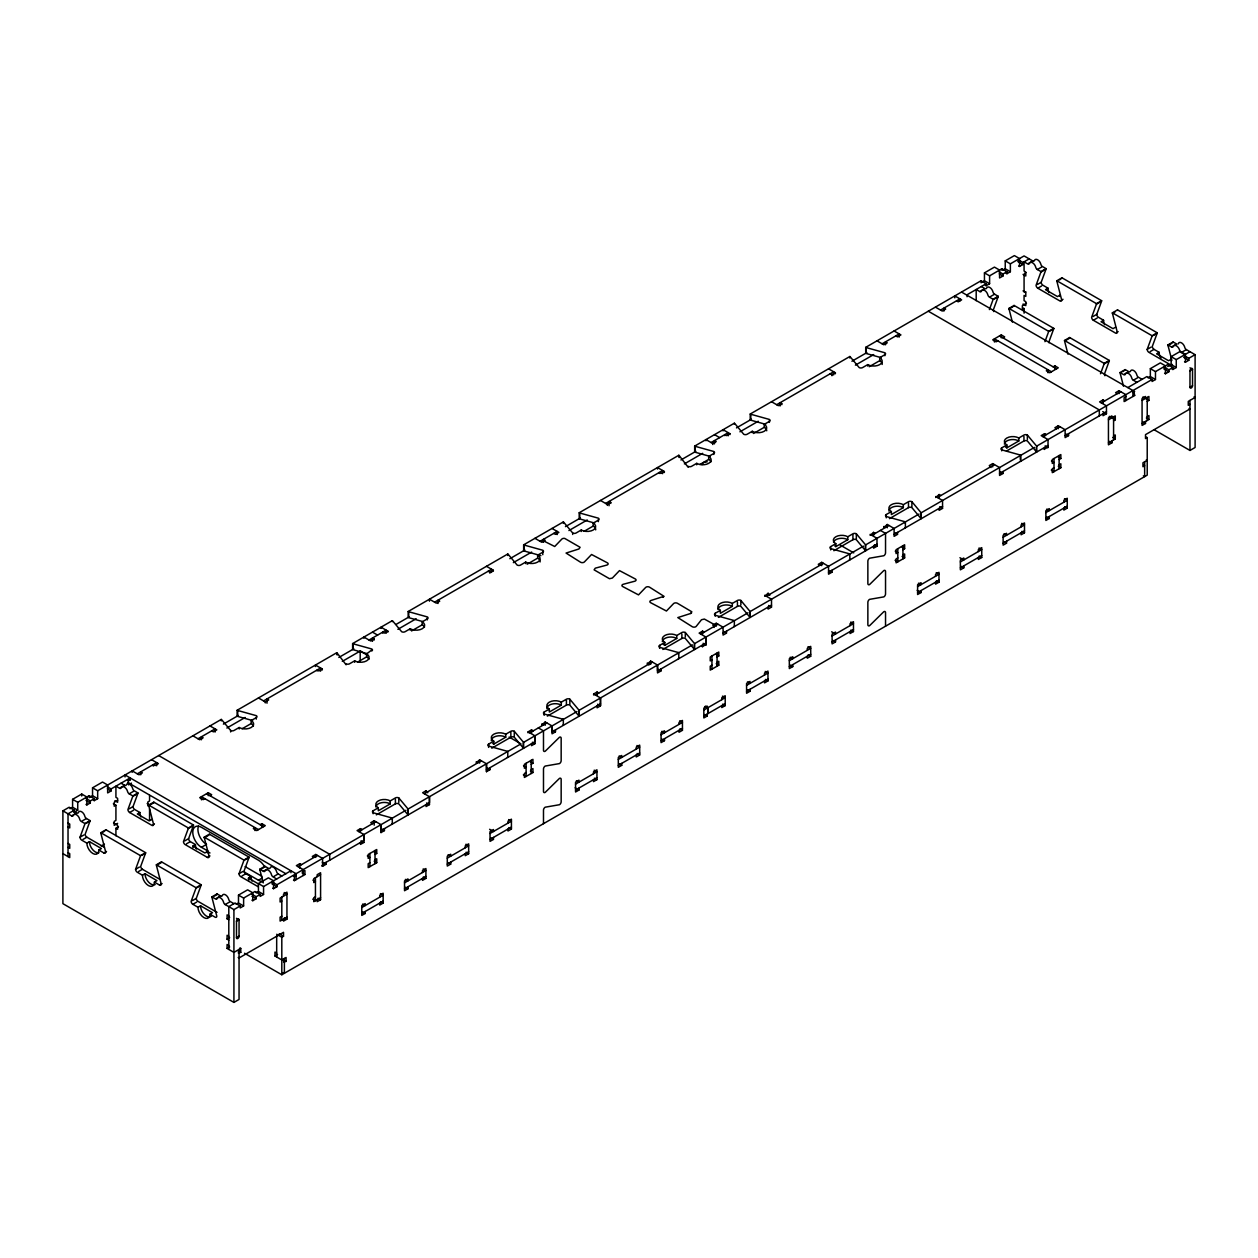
<?xml version="1.0" encoding="UTF-8"?>
<svg xmlns="http://www.w3.org/2000/svg" width="1258" height="1258" viewBox="0 0 1258 1258"><rect width="100%" height="100%" fill="white"/><g stroke="black" fill="none" stroke-linecap="round" stroke-linejoin="round"><path stroke-width="1.5" d="M360.48 842.451L360.48 844.417L363.908 842.451L363.908 834.541L357.068 830.595L360.48 828.629L362.194 829.604M384.429 828.629L384.429 830.595L381.017 832.576L381.017 824.666L374.176 820.719L370.748 822.701L372.462 823.691M426.053 804.601L426.053 806.567L429.465 804.601L429.465 796.691L422.625 792.744L426.053 790.779L427.751 792.744M429.465 601.182L429.465 599.217L436.306 603.164L439.734 601.182L438.02 600.208L438.02 603.494M489.897 767.726L489.897 769.707L486.484 771.689L486.484 763.779L479.644 759.832L476.216 762.788M531.521 743.698L531.521 745.679L534.933 743.698L534.933 735.804L528.093 731.857L528.093 732.848M541.773 724.938L545.201 721.982L552.042 725.929L552.042 733.823L555.454 731.857L555.454 729.876M593.65 694.998L593.65 694.007L600.491 697.954L600.491 705.848L597.078 707.829L597.078 705.848M647.241 664.051L650.669 661.095L657.509 665.042L657.509 672.936L660.922 670.97L660.922 668.989M704.244 632.129L702.546 631.139L699.118 633.12L705.958 637.067L705.958 644.961L701.681 646.439M708.065 712.531L708.065 707.594L705.471 706.1M86.865 843.127L89.444 841.633L101.411 848.552L98.847 850.031A8.46 4.89 60 0 1 92.856 853.49A8.46 4.89 60 0 1 86.865 843.127L81.739 840.155A2.422 1.4 60 0 1 80.025 837.199L84.852 824.084A2.422 1.4 60 0 0 84.915 823.565L90.057 820.593L86.44 818.518A2.422 1.4 60 0 1 85.072 816.929L84.349 814.948A4.843 2.799 60 0 0 81.094 811.52A4.843 2.799 60 0 0 78.373 812.542A2.422 1.4 60 0 1 76.769 812.935L73.168 810.844M90.057 820.593A2.422 1.4 60 0 1 89.978 821.128L85.167 834.227A2.422 1.4 60 0 0 86.865 837.199L104.335 847.279M126.743 784.127A4.843 2.799 60 0 1 132.232 787.304L132.955 789.285A2.422 1.4 60 0 0 134.339 790.873L137.94 792.949L132.813 795.921A2.422 1.4 60 0 1 132.735 796.44L127.923 809.554A2.422 1.4 60 0 0 129.637 812.511L151.856 825.342A2.422 1.4 60 0 0 153.57 824.367L148.758 805.686A2.422 1.4 60 0 1 148.68 805.073L153.822 802.117L193.496 825.028A2.422 1.4 60 0 1 193.417 825.547L188.606 838.661L184.753 840.879M129.197 808.815L133.049 806.582L137.861 793.468A2.422 1.4 60 0 0 137.94 792.949M142.421 875.191L145 873.712L156.967 880.631L154.404 882.11A8.46 4.89 60 0 1 148.413 885.569A8.46 4.89 60 0 1 142.421 875.191L137.295 872.234A2.422 1.4 60 0 1 135.581 869.278L140.409 856.163A2.422 1.4 60 0 0 140.471 855.629L145.613 852.672L105.924 829.761L100.797 832.733A2.422 1.4 60 0 0 100.876 833.331L105.688 852.012A2.422 1.4 60 0 1 103.974 853.003L98.847 850.031M145.613 852.672A2.422 1.4 60 0 1 145.535 853.191L140.723 866.306A2.422 1.4 60 0 0 142.421 869.278L159.892 879.358M193.496 825.028L188.37 827.984A2.422 1.4 60 0 1 188.291 828.519L183.479 841.618A2.422 1.4 60 0 0 185.178 844.59L207.413 857.421L209.976 855.943M154.404 882.11L159.53 885.066A2.422 1.4 60 0 0 161.244 884.075L156.417 865.41A2.422 1.4 60 0 1 156.354 864.796L161.48 861.84L201.154 884.751L196.028 887.708A2.422 1.4 60 0 1 195.965 888.227L191.137 901.341A2.422 1.4 60 0 0 192.851 904.313L197.978 907.27A8.46 4.89 60 0 0 203.969 917.632A8.46 4.89 60 0 0 209.96 914.189L212.523 912.695L200.541 905.791L197.978 907.27M192.427 900.602L196.279 898.385L201.091 885.27A2.422 1.4 60 0 0 201.154 884.751M258.204 886.748L240.734 876.653A2.422 1.4 60 0 1 239.036 873.697L243.848 860.582A2.422 1.4 60 0 0 243.91 860.063L249.053 857.107L209.378 834.196L204.236 837.152A2.422 1.4 60 0 0 204.315 837.765L209.127 856.431A2.422 1.4 60 0 1 207.413 857.421M249.053 857.107A2.422 1.4 60 0 1 248.974 857.626L244.162 870.74A2.422 1.4 60 0 0 245.876 873.697L251.002 876.653A8.46 4.89 60 0 0 252.009 881.087M989.386 309.594L993.002 299.766A2.422 1.4 60 0 0 993.081 299.247L998.207 296.275L994.591 294.199A2.422 1.4 60 0 1 993.222 292.611L992.499 290.629A4.843 2.799 60 0 0 989.244 287.201A4.843 2.799 60 0 0 986.539 288.224A2.422 1.4 60 0 1 986.288 288.617M998.207 296.275A2.422 1.4 60 0 1 998.129 296.809L993.317 309.908A2.422 1.4 60 0 0 993.82 311.607M1034.186 260.956A2.422 1.4 60 0 0 1034.422 260.579A4.843 2.799 60 0 1 1037.142 259.557A4.843 2.799 60 0 1 1040.397 262.985L1041.121 264.966A2.422 1.4 60 0 0 1042.489 266.554L1046.09 268.63L1040.964 271.602A2.422 1.4 60 0 1 1040.885 272.121L1036.073 285.236A2.422 1.4 60 0 0 1037.787 288.192L1060.022 301.024A2.422 1.4 60 0 0 1061.721 300.049L1056.909 281.367A2.422 1.4 60 0 1 1056.846 280.77L1061.972 277.798L1101.646 300.709A2.422 1.4 60 0 1 1101.583 301.228L1096.756 314.343L1092.919 316.56M1037.363 284.497L1041.199 282.264L1046.027 269.165A2.422 1.4 60 0 0 1046.09 268.63M1044.942 341.673L1048.559 331.845A2.422 1.4 60 0 0 1048.622 331.326L1053.764 328.354L1014.09 305.442L1008.947 308.414A2.422 1.4 60 0 0 1009.026 309.012L1012.391 322.095M1053.764 328.354A2.422 1.4 60 0 1 1053.685 328.873L1048.873 341.987A2.422 1.4 60 0 0 1048.999 342.789M1101.646 300.709L1096.52 303.665A2.422 1.4 60 0 1 1096.441 304.2L1091.63 317.299A2.422 1.4 60 0 0 1093.344 320.271L1115.579 333.103A2.422 1.4 60 0 0 1117.277 332.112L1112.465 313.446A2.422 1.4 60 0 1 1112.387 312.833L1117.529 309.877L1157.203 332.788A2.422 1.4 60 0 1 1157.124 333.307L1152.312 346.422A2.422 1.4 60 0 0 1154.026 349.378L1159.153 352.334A8.46 4.89 60 0 0 1160.914 358.247M1100.498 373.752L1104.115 363.924A2.422 1.4 60 0 0 1104.178 363.389L1109.32 360.433L1069.63 337.521L1064.504 340.478A2.422 1.4 60 0 0 1064.582 341.091L1067.948 354.158M1171.764 365.402A2.422 1.4 60 0 1 1171.135 365.182L1148.9 352.334A2.422 1.4 60 0 1 1147.186 349.378L1151.998 336.263A2.422 1.4 60 0 0 1152.076 335.744L1157.203 332.788M1130.171 371.676L1130.895 370.528A4.843 2.799 60 0 1 1134.15 370.858A4.843 2.799 60 0 1 1136.855 375.01A2.422 1.4 60 0 0 1138.474 377.258L1142.075 379.35M1178.054 344.032L1178.777 342.884A4.843 2.799 60 0 1 1182.033 343.214A4.843 2.799 60 0 1 1184.753 347.365A2.422 1.4 60 0 0 1186.357 349.614L1195.1 354.662L1195.1 447.486L1189.974 450.443L1154.404 429.906M714.119 627.412L714.119 624.455L704.401 619.062L701.508 619.722L696.161 626.437A2.422 1.4 0 0 1 692.325 626.751L677.81 617.584L690.673 613.464L691.837 611.797L677.417 603.274A2.422 1.4 0 0 0 673.58 603.588L666.441 611.026L650.559 602.645A2.422 1.4 0 0 1 651.125 600.428L663.988 596.308L649.49 587.14A2.422 1.4 0 0 0 645.637 587.47L638.514 594.892L622.631 586.511A2.422 1.4 0 0 1 623.182 584.294L634.818 581.212A2.422 1.4 0 0 0 635.369 578.995L619.486 570.613L612.363 578.051L609.47 578.711L594.106 569.843L595.254 568.176L606.875 565.078A2.422 1.4 0 0 0 607.441 562.861L591.559 554.495L584.42 561.917A2.422 1.4 0 0 1 580.583 562.247L566.069 553.064L578.947 548.96L580.095 547.293L564.732 538.424A2.422 1.4 0 0 0 561.839 539.084L554.715 546.507L543.881 541.05M72.587 799.333L77.729 802.289L77.729 810.183L72.587 807.227L72.587 799.333L81.739 794.05L86.865 797.006L86.865 804.916L86.016 804.412M92.542 787.807L97.668 790.779L97.668 798.673L92.542 795.701L92.542 787.807L102.527 782.051L107.653 785.008L107.653 792.917L111.066 790.936L111.066 788.955L130.172 777.931L130.172 779.913L127.608 780.4M984.448 272.876L989.59 275.832L989.59 283.726L984.448 280.77L984.448 272.876L994.433 267.105L999.56 270.077L999.56 277.971L1002.972 276.005L1002.972 274.024L1006.95 271.728L1006.95 273.709L1006.085 273.222M1005.236 260.878L1010.363 263.834L1010.363 271.728L1005.236 268.772L1005.236 260.878L1014.388 255.594L1019.515 258.55L1019.515 266.46L1018.65 265.957M239.051 949.413L239.051 999.45L233.925 1002.406L62.9 903.669L62.9 810.844L69.174 807.227L74.301 810.183L74.301 812.165L73.451 811.677M77.729 802.289L89.129 795.701L94.256 798.673L94.256 800.638L93.406 800.151M97.668 790.779L221.266 719.419A2.422 1.4 0 0 1 221.691 719.733L230.639 730.458L230.639 731.952M252.575 720.551L237.715 716.415A2.422 1.4 0 0 1 237.149 716.164L237.149 710.251L336.735 652.745A2.422 1.4 0 0 1 337.16 653.075L346.107 664.79M367.116 653.625L353.183 649.741A2.422 1.4 0 0 1 352.617 649.505L352.617 643.577L392.292 620.666A2.422 1.4 0 0 1 392.716 620.996L401.664 631.72A2.422 1.4 0 0 0 405.076 631.72L410.218 628.764A8.46 4.89 0 0 0 422.185 628.764A8.46 4.89 0 0 0 422.185 621.845L427.311 618.889A2.422 1.4 0 0 0 427.311 616.907L408.74 611.75A2.422 1.4 0 0 1 408.174 611.498L408.174 617.426A2.422 1.4 0 0 0 408.74 617.678L422.672 621.546M408.174 611.498L507.776 554.007A2.422 1.4 0 0 1 508.185 554.322L517.132 565.062A2.422 1.4 0 0 0 520.56 565.062L525.687 562.09A8.46 4.89 0 0 0 537.653 562.09A8.46 4.89 0 0 0 537.653 555.187L542.78 552.215A2.422 1.4 0 0 0 542.78 550.249L524.209 545.076A2.422 1.4 0 0 1 523.643 544.84L523.643 550.768A2.422 1.4 0 0 0 524.209 551.004L540.924 555.659M523.643 544.84L563.332 521.928A2.422 1.4 0 0 1 563.741 522.259L572.689 532.983L572.689 534.461M594.625 523.061L579.765 518.925A2.422 1.4 0 0 1 579.199 518.689L579.199 512.761L678.801 455.27A2.422 1.4 0 0 1 679.21 455.585L688.157 467.3M710.094 456.402L695.234 452.267A2.422 1.4 0 0 1 694.668 452.015L694.668 446.103L734.357 423.191A2.422 1.4 0 0 1 734.766 423.506L743.714 434.246A2.422 1.4 0 0 0 747.142 434.246L752.268 431.274A8.46 4.89 0 0 0 764.235 431.274A8.46 4.89 0 0 0 764.235 424.371L769.377 421.399A2.422 1.4 0 0 0 769.377 419.433L750.79 414.259A2.422 1.4 0 0 1 750.224 414.024L750.224 419.952A2.422 1.4 0 0 0 750.79 420.188L765.65 424.323M750.224 414.024L849.826 356.517A2.422 1.4 0 0 1 850.235 356.847L859.183 367.572A2.422 1.4 0 0 0 862.611 367.572L867.737 364.616A8.46 4.89 0 0 0 879.704 364.616A8.46 4.89 0 0 0 879.704 357.697L884.846 354.74A2.422 1.4 0 0 0 884.846 352.759L866.259 347.601A2.422 1.4 0 0 1 865.708 347.35L865.708 353.278A2.422 1.4 0 0 0 866.259 353.514L881.119 357.649M865.708 347.35L981.036 280.77L986.162 283.726L986.162 285.708L985.313 285.22M989.59 275.832L1001.808 268.772L1006.95 271.728M1010.363 263.834L1024.075 255.924L1032.818 260.972A2.422 1.4 60 0 0 1033.321 261.177M70.023 808.705L72.587 807.227M89.978 797.195L92.542 795.701M984.448 280.77L981.036 282.751L981.036 280.77M1002.956 270.093L1005.236 268.772M74.301 810.183L68.026 813.816L68.026 856.604M86.016 798.484L90.293 800.953L94.256 798.673M137.295 773.827L156.684 762.631L156.684 765.792M198.009 738.76L215.118 728.885L215.118 732.046M223.389 724.121L238.375 715.472M263.567 700.91L320.586 667.998L320.586 671.159M338.842 657.462L353.828 648.814M369.034 640.023L386.143 630.148L386.143 633.309M396.081 624.408L409.4 616.719M434.592 602.173L491.611 569.261L491.611 572.421M509.867 558.709L524.853 550.061M540.059 541.286L557.168 531.411L557.168 534.571M565.44 526.63L580.425 517.981M605.633 503.436L662.636 470.523L662.636 473.684M680.908 459.972L695.878 451.323M711.1 442.549L728.193 432.673L728.193 435.834M736.48 427.893L751.451 419.244M776.658 404.699L833.661 371.77L833.661 374.931M851.933 361.235L866.904 352.586M882.125 343.796L899.218 333.92L899.218 337.081M940.559 310.066L959.933 298.869L959.933 300.851L959.083 300.348M986.162 283.726L967.056 294.765L967.056 296.731M1017.801 259.541L1022.927 262.497L1029.201 258.881M74.301 812.165L77.729 810.183M86.865 804.916L90.293 802.934L90.293 800.953M94.256 800.638L97.668 798.673M258.44 697.954L265.281 701.901L268.709 699.935L266.995 698.945L266.995 703.222M322.284 669.979L322.284 668.989L318.872 670.97L317.158 669.979L317.158 670.97M374.176 640.023L374.176 639.033L370.748 641.014L363.908 637.067L363.908 638.246M387.857 632.129L387.857 631.139L384.429 633.12L382.715 632.129L382.715 633.12M488.183 571.242L489.897 572.217L493.325 570.251L493.325 571.242M600.491 500.464L607.331 504.427L610.759 502.445L610.759 503.436M664.35 472.489L664.35 471.514L660.922 473.48L659.208 472.489L659.208 473.48M705.958 440.772L705.958 439.577L712.799 443.524L716.227 441.558L714.513 440.567L714.513 443.854M729.907 434.639L729.907 433.648L726.479 435.63L724.781 434.639L724.781 435.63M781.784 404.699L781.784 403.708L778.356 405.674L771.516 401.727M830.249 373.752L831.947 374.742L835.375 372.761L835.375 373.752M986.162 285.708L989.59 283.726M1006.95 273.709L1010.363 271.728M1019.515 266.46L1022.927 264.479L1022.927 262.497M62.9 810.844L71.643 815.892L75.92 813.423M120.375 787.76L124.652 785.291A2.422 1.4 60 0 0 126.272 784.898M976.192 300.678L976.192 289.497L979.793 291.573L984.07 289.104M1028.541 263.441L1032.818 260.972M131.477 783.105L128.458 784.85L128.458 780.904M226.865 728.036L245.168 717.469M342.318 661.378L360.621 650.811M397.89 629.299L416.194 618.732M513.343 562.64L531.647 552.073M568.915 530.562L587.219 519.979M684.368 463.903L702.672 453.32M739.94 431.809L758.244 421.241M855.393 365.15L873.712 354.583M237.149 710.251A2.422 1.4 0 0 0 237.715 710.487L256.286 715.66A2.422 1.4 0 0 1 256.286 717.626L251.16 720.582A8.46 4.89 0 0 1 251.16 727.501A8.46 4.89 0 0 1 239.193 727.501L234.051 730.458A2.422 1.4 0 0 1 230.639 730.458M371.755 649.977L366.628 653.924A8.46 4.89 0 0 1 366.628 660.843A8.46 4.89 0 0 1 354.662 660.843L349.52 663.799A2.422 1.4 0 0 1 346.107 663.799M579.199 512.761A2.422 1.4 0 0 0 579.765 513.012L598.352 518.17A2.422 1.4 0 0 1 598.352 520.152L593.21 523.108A8.46 4.89 0 0 1 593.21 530.011A8.46 4.89 0 0 1 581.243 530.011L576.117 532.983A2.422 1.4 0 0 1 572.689 532.983M694.668 446.103A2.422 1.4 0 0 0 695.234 446.338L713.821 451.496A2.422 1.4 0 0 1 713.821 453.478L708.679 456.434A8.46 4.89 0 0 1 708.679 463.353A8.46 4.89 0 0 1 696.712 463.353L691.586 466.309A2.422 1.4 0 0 1 688.157 466.309M82.163 820.987L86.44 818.518M117.623 800.324L114.211 802.289L114.211 806.236L115.925 805.246L115.925 820.389L114.211 821.38L114.211 825.327L117.623 823.361M114.887 800.717L117.623 802.289L117.623 798.343L115.925 797.352L115.925 786.156L119.526 788.247A2.422 1.4 60 0 0 121.145 787.854A4.843 2.799 60 0 1 123.85 786.832A4.843 2.799 60 0 1 127.105 790.26L127.829 792.241A2.422 1.4 60 0 0 129.197 793.829L133.474 791.361M990.329 296.668L994.591 294.199M1023.053 274.417L1025.789 276.005L1025.789 272.043L1024.075 271.068L1024.075 261.853L1027.676 263.928A2.422 1.4 60 0 0 1029.296 263.535A4.843 2.799 60 0 1 1032 262.513A4.843 2.799 60 0 1 1035.255 265.941L1035.979 267.923A2.422 1.4 60 0 0 1037.347 269.511L1041.624 267.042M242.181 728.744L251.16 723.554L251.16 720.582M357.854 661.96L366.628 656.88L366.628 653.924M411.539 630.95L422.185 624.817L422.185 621.845M527.181 564.197L537.653 558.143L537.653 555.187M584.231 531.253L593.21 526.064L593.21 523.108M699.904 464.469L708.679 459.406L708.679 456.434M753.605 433.475L764.235 427.327L764.235 424.371M869.231 366.707L879.704 360.669L879.704 357.697M86.126 823.345L89.978 821.128M132.735 796.44L136.587 794.223M994.292 299.027L998.129 296.809M1040.885 272.121L1044.738 269.904M80.025 837.199L83.877 834.982M83.028 839.416L86.865 837.199M129.637 812.511L133.474 810.294M1037.787 288.192L1041.624 285.975M150.127 804.601L147.846 805.906L147.846 801.959L149.56 800.969L149.56 795.292M100.876 833.331L104.713 831.113M151.322 804.208L153.885 802.73A2.422 1.4 60 0 1 153.822 802.117M1009.026 309.012L1012.863 306.795M1059.472 279.889L1060.761 279.15M140.896 816.929A8.46 4.89 60 0 1 139.89 812.511L137.326 813.989L149.293 820.908L151.856 819.43M1049.046 292.611A8.46 4.89 60 0 1 1048.04 288.192L1045.477 289.67L1057.459 296.589L1060.022 295.111A8.46 4.89 60 0 1 1059.896 296.385M115.925 835.799L115.925 828.299L118.488 826.805M1026.465 303.257L1022.361 305.615L1022.361 309.578L1024.075 308.587L1024.075 313.195M101.159 846.036L104.445 844.134M103.974 853.003L106.537 851.509M153.146 824.603L154.435 823.864M209.976 795.701L211.69 794.726L208.278 792.744L199.723 797.682L203.136 799.663L204.85 798.673M1002.972 337.883L1004.686 336.892L1001.274 334.911L992.719 339.849L996.132 341.83L997.846 340.839M1061.296 300.285L1063.01 299.294M141.682 855.424L145.535 853.191M188.291 828.519L192.144 826.286M1049.848 331.106L1053.685 328.873M1096.441 304.2L1100.294 301.967M135.581 869.278L139.434 867.045M138.584 871.495L142.421 869.278M186.467 843.851L190.32 841.618L195.446 844.59A8.46 4.89 60 0 0 196.452 849.008M1093.344 320.271L1097.18 318.038M157.706 864.671L161.559 862.453A2.422 1.4 60 0 1 161.48 861.84M204.315 837.765L208.152 835.532M1065.856 340.352L1069.709 338.135A2.422 1.4 60 0 1 1069.63 337.521M1112.465 313.446L1115.028 311.968M192.993 847.483A8.46 4.89 60 0 1 192.883 846.068L195.446 844.59M1104.603 324.69A8.46 4.89 60 0 1 1103.596 320.271L1101.033 321.749L1113 328.668L1115.579 327.174M264.573 866.683A12.25 7.076 60 0 0 258.44 860.22L201.437 827.308A12.25 7.076 60 0 0 192.773 832.309A12.25 7.076 60 0 0 201.437 847.31L206.564 844.354A12.25 7.076 60 0 1 198.512 826.019M209.976 852.971L207.413 851.493L204.85 852.971L192.883 846.068M260.154 824.666L261.868 823.691L265.281 825.657L256.726 830.595L253.314 828.629L255.028 827.638L255.028 830.595M1053.15 366.833L1054.864 365.858L1058.277 367.823L1049.722 372.761L1046.31 370.796L1048.024 369.805L1048.024 372.761M159.53 885.066L162.093 883.588M1116.852 332.364L1118.142 331.625M195.965 888.227L199.802 886.009M245.137 859.843L248.974 857.626M1104.115 363.924L1107.968 361.691M1153.287 335.524L1157.124 333.307M239.036 873.697L242.873 871.48M1147.186 349.378L1151.039 347.161M192.851 904.313L196.704 902.08M242.023 875.914L245.876 873.697M1150.174 351.595L1154.026 349.378M209.96 914.189L215.087 917.145A2.422 1.4 60 0 0 216.801 916.154L211.973 897.489A2.422 1.4 60 0 1 211.91 896.875L217.036 893.919L220.653 895.995A2.422 1.4 60 0 0 222.021 895.995L222.745 894.847A4.843 2.799 60 0 1 226 895.177A4.843 2.799 60 0 1 228.704 899.328A2.422 1.4 60 0 0 230.324 901.577L233.925 903.669M263.237 882.912L259.871 869.828A2.422 1.4 60 0 1 259.793 869.231L264.919 866.275L268.536 868.35A2.422 1.4 60 0 0 269.904 868.35L270.627 867.202A4.843 2.799 60 0 1 273.882 867.533A4.843 2.799 60 0 1 276.603 871.684A2.422 1.4 60 0 0 278.207 873.933L281.808 876.024M1123.504 386.237L1120.139 373.17A2.422 1.4 60 0 1 1120.06 372.557L1125.187 369.6L1128.803 371.676A2.422 1.4 60 0 0 1129.307 371.881M1171.874 360.448L1168.022 345.525A2.422 1.4 60 0 1 1167.943 344.912L1173.085 341.956L1176.686 344.032M214.552 895.995L217.115 894.517A2.422 1.4 60 0 1 217.036 893.919M259.871 869.828L263.708 867.611M1122.702 371.692L1123.976 370.937M1168.022 345.525L1171.874 343.292M248.722 880.443A8.46 4.89 60 0 1 248.439 878.147L251.002 876.653M1159.153 352.334L1156.589 353.828L1168.556 360.731L1171.135 359.253A8.46 4.89 60 0 1 1171.009 360.543M216.376 898.464L220.653 895.995M259.793 869.231L263.409 871.307L267.671 868.838M1124.526 374.145L1128.803 371.676M1167.943 344.912L1171.56 346.988L1175.837 344.519M391.883 823.896A2.422 1.4 0 0 1 392.292 824.084L392.292 818.156A2.422 1.4 0 0 0 391.741 817.92L373.154 812.747A2.422 1.4 0 0 1 373.154 810.781L378.296 807.809A8.46 4.89 0 0 1 378.296 800.906A8.46 4.89 0 0 1 390.263 800.906L395.389 797.934A2.422 1.4 0 0 1 398.817 797.934L407.765 808.658A2.422 1.4 0 0 0 408.174 808.988L408.174 814.917A2.422 1.4 0 0 1 407.765 814.586L398.817 803.862A2.422 1.4 0 0 0 395.389 803.862L376.331 814.87M507.367 757.222A2.422 1.4 0 0 1 507.776 757.41L507.776 751.482A2.422 1.4 0 0 0 507.21 751.246L488.623 746.088A2.422 1.4 0 0 1 488.623 744.107L493.765 741.151A8.46 4.89 0 0 1 493.765 734.232A8.46 4.89 0 0 1 505.732 734.232L510.858 731.275A2.422 1.4 0 0 1 514.286 731.275L523.234 742A2.422 1.4 0 0 0 523.643 742.33L523.643 748.243A2.422 1.4 0 0 1 523.234 747.928L514.286 737.204A2.422 1.4 0 0 0 510.858 737.204L491.799 748.196M544.179 715.33L544.179 712.028L549.321 709.072A8.46 4.89 0 0 1 549.321 702.153A8.46 4.89 0 0 1 561.288 702.153L566.414 699.196A2.422 1.4 0 0 1 569.843 699.196L578.79 709.921A2.422 1.4 0 0 0 579.199 710.251L579.199 716.164A2.422 1.4 0 0 1 578.79 715.849L569.843 705.125A2.422 1.4 0 0 0 566.414 705.125L547.356 716.116M659.648 648.326L659.648 645.37L664.79 642.398A8.46 4.89 0 0 1 664.79 635.494A8.46 4.89 0 0 1 676.757 635.494L681.883 632.522A2.422 1.4 0 0 1 685.311 632.522L694.259 643.263A2.422 1.4 0 0 0 694.668 643.577L694.668 649.505A2.422 1.4 0 0 1 694.259 649.175L685.311 638.451A2.422 1.4 0 0 0 681.883 638.451L662.824 649.458M715.22 616.247L715.22 613.291L720.347 610.334A8.46 4.89 0 0 1 720.347 603.415A8.46 4.89 0 0 1 732.313 603.415L737.44 600.459A2.422 1.4 0 0 1 740.868 600.459L749.815 611.184A2.422 1.4 0 0 0 750.224 611.498L750.224 617.426A2.422 1.4 0 0 1 749.815 617.112L740.868 606.372A2.422 1.4 0 0 0 737.44 606.372L718.397 617.379M830.689 549.919L830.689 546.632L835.815 543.66A8.46 4.89 0 0 1 835.815 536.757A8.46 4.89 0 0 1 847.782 536.757L852.924 533.785A2.422 1.4 0 0 1 856.336 533.785L865.284 544.51A2.422 1.4 0 0 0 865.708 544.84L865.708 550.768A2.422 1.4 0 0 1 865.284 550.438L856.336 539.713A2.422 1.4 0 0 0 852.924 539.713L833.865 550.721M886.245 517.84L886.245 514.553L891.372 511.581A8.46 4.89 0 0 1 891.372 504.678A8.46 4.89 0 0 1 903.338 504.678L908.48 501.706A2.422 1.4 0 0 1 911.893 501.706L920.84 512.446A2.422 1.4 0 0 0 921.265 512.761L921.265 518.689A2.422 1.4 0 0 1 920.84 518.359L911.893 507.634A2.422 1.4 0 0 0 908.48 507.634L889.422 518.642M1001.714 450.851L1001.714 447.879L1006.84 444.923A8.46 4.89 0 0 1 1006.84 438.004A8.46 4.89 0 0 1 1018.807 438.004L1023.949 435.048A2.422 1.4 0 0 1 1027.361 435.048L1036.309 445.772A2.422 1.4 0 0 0 1036.734 446.103L1036.734 452.015A2.422 1.4 0 0 1 1036.309 451.701L1027.361 440.976A2.422 1.4 0 0 0 1023.949 440.976L1006.479 451.056M390.263 800.906L390.263 803.862L378.296 810.781L378.296 807.809M492.774 743.415A8.46 4.89 0 0 0 493.765 744.107L505.732 737.204L505.732 734.232M561.288 702.153L561.288 705.125L549.321 712.028L549.321 709.072M663.343 644.253A8.46 4.89 0 0 0 664.79 645.37L676.757 638.451L676.757 635.494M732.313 603.415L732.313 606.372L720.347 613.291L720.347 610.334M834.825 545.941A8.46 4.89 0 0 0 835.815 546.632L847.782 539.713L847.782 536.757M903.338 504.678L903.338 507.634L891.372 514.553L891.372 511.581M1005.394 446.763A8.46 4.89 0 0 0 1006.84 447.879L1018.807 440.976L1018.807 438.004M243.344 871.511L258.44 880.223L262.293 878.005M238.485 895.114L243.612 898.07L243.612 905.964L238.485 903.008L238.485 895.114L247.637 889.831L252.764 892.787L252.764 900.697L251.914 900.193M258.44 883.588L263.567 886.544L263.567 894.454L258.44 891.482L258.44 883.588L268.41 877.832L273.552 880.789L273.552 888.683L272.687 888.195M1150.347 368.657L1155.473 371.613L1155.473 379.507L1150.347 376.551L1150.347 368.657L1160.332 362.886L1165.458 365.858L1165.458 373.752L1164.593 373.264M1171.135 356.659L1176.261 359.615L1176.261 367.509L1171.135 364.553L1171.135 356.659L1180.271 351.375L1185.413 354.331L1185.413 362.225L1184.549 361.738M211.91 896.875L215.511 898.967A2.422 1.4 60 0 0 216.879 898.951L217.603 897.803A4.843 2.799 60 0 1 220.858 898.149A4.843 2.799 60 0 1 223.578 902.3A2.422 1.4 60 0 0 225.182 904.549L229.459 902.08M273.929 876.401L278.207 873.933M1120.06 372.557L1123.661 374.648A2.422 1.4 60 0 0 1125.045 374.632L1125.768 373.484A4.843 2.799 60 0 1 1129.024 373.83A4.843 2.799 60 0 1 1131.728 377.982A2.422 1.4 60 0 0 1133.348 380.231L1137.625 377.762M1182.08 352.083L1186.357 349.614M301.48 864.671L299.766 863.68L296.353 865.646L303.194 869.592L303.194 875.521M321.718 865.819L322.583 866.306L322.583 858.412L315.742 854.465L312.314 856.431L314.028 857.421M528.093 731.857L531.521 729.876L533.219 730.867M593.65 694.007L597.078 692.026L598.792 693.016M726.479 631.139L726.479 633.12L723.067 635.086L723.067 627.192L716.227 623.245L712.799 625.21L714.513 626.201M764.675 596.245L768.103 593.289L769.817 595.27M831.947 570.251L831.947 572.217L828.535 574.198L828.535 566.304L821.694 562.342L818.266 564.323L819.98 565.314M870.143 535.358L873.571 532.401L875.285 533.392M883.824 527.464L887.252 524.492L894.092 528.454L894.092 536.348L897.52 534.367L897.52 532.401M935.716 497.508L939.128 494.551L940.842 495.526M1002.972 471.514L1002.972 473.48L999.56 475.461L999.56 467.551L992.719 463.604L989.291 465.586L991.005 467.551M1046.31 434.639L1044.596 433.648L1041.168 435.63L1048.024 439.577L1048.024 447.486L1043.747 448.964M1068.545 433.648L1068.545 435.63L1065.117 437.611L1065.117 429.701L1058.277 425.754L1054.864 427.736L1056.563 428.711M1104.744 400.909L1103.03 399.918L1099.602 401.9L1106.458 405.847L1106.458 413.74L1103.03 415.722L1103.03 413.74M1125.831 400.579L1125.831 394.65L1118.991 390.703L1115.579 392.685L1117.277 393.66M243.612 898.07L255.028 891.482L260.154 894.454L260.154 896.419L263.567 894.454M263.567 886.544L290.944 870.756L290.944 872.722M298.067 866.636L317.441 855.44M358.782 831.585L375.875 821.71M424.339 793.735L481.342 760.823M529.807 732.848L546.9 722.973M595.364 694.998L652.367 662.085M700.832 634.095L717.941 624.22M766.389 596.245L823.408 563.332M871.857 535.358L888.966 525.482M937.414 497.508L994.433 464.595M1042.882 436.62L1059.991 426.745M1101.316 402.875L1120.705 391.694M1127.828 387.574L1146.934 376.551L1152.061 379.507L1152.061 381.488L1155.473 379.507M1155.473 371.613L1167.707 364.553L1172.833 367.509L1172.833 369.49L1171.984 368.987M1176.261 359.615L1189.974 351.705M236.205 904.329L238.485 903.008M256.16 892.803L258.44 891.482M1148.067 377.872L1150.347 376.551M1167.707 366.518L1171.135 364.553M1171.135 365.182L1172.409 364.443M225.182 904.549L233.925 909.597L240.199 905.964L240.199 907.946L243.612 905.964M251.914 894.265L256.192 896.734L260.154 894.454M271.838 881.779L276.964 884.736L392.292 818.156M392.622 817.967L405.941 810.278M408.174 808.988L507.776 751.482M508.075 751.309L519.727 744.579M523.643 742.33L576.966 711.541M579.199 710.251L692.419 644.882M694.668 643.577L734.357 620.666L734.357 626.594A2.422 1.4 0 0 0 733.949 626.405M734.672 620.493L747.991 612.803M750.224 611.498L849.826 554.007L849.826 559.936A2.422 1.4 0 0 0 849.417 559.747M850.125 553.834L863.444 546.145M865.708 544.84L919.016 514.05M921.265 512.761L1034.469 447.408M1036.734 446.103L1152.061 379.507M1163.744 366.833L1168.871 369.805L1172.833 367.509M1183.699 355.322L1188.826 358.278L1195.1 354.662M252.764 900.697L256.192 898.715L256.192 896.734M273.552 888.683L276.964 886.717L276.964 884.736M293.507 876.181L296.07 875.694M1125.831 396.632L1124.117 397.622L1124.117 401.569L1134.669 395.468L1133.82 391.034M1132.955 392.512L1134.669 391.521M1165.458 373.752L1168.871 371.77L1168.871 369.805M1172.833 369.49L1176.261 367.509M1185.413 362.225L1188.826 360.26L1188.826 358.278M228.799 915.84L227.085 914.849L227.085 918.812L229.648 917.318M293.507 880.128L294.356 880.631L304.908 874.53L304.908 870.583L302.345 871.086M322.583 864.34L363.908 840.47L363.908 834.541M381.017 830.595L429.465 802.62L429.465 796.691M486.484 769.707L534.933 741.733L534.933 735.804M600.491 703.882L552.042 731.857L552.042 725.929M705.958 642.995L657.509 670.97L657.509 665.042M723.067 633.12L771.516 605.129M828.535 572.217L876.983 544.242M894.092 534.367L942.556 506.392M999.56 473.48L1048.024 445.505M1065.117 435.63L1106.458 411.775M322.583 866.306L325.995 864.34L325.995 862.359M764.675 595.27L771.516 599.217L771.516 607.111L768.103 609.092L768.103 607.111M870.143 534.367L876.983 538.314L876.983 546.224L873.571 548.189L873.571 546.224M935.716 496.517L942.556 500.464L942.556 508.374L939.128 510.339L939.128 508.374M236.488 921.281L239.051 919.787L239.051 936.251A1.808 1.054 -60 0 1 237.778 938.468A1.808 1.054 -60 0 1 236.488 937.729L236.488 921.281A1.808 1.054 -60 0 1 237.778 919.048A1.808 1.054 -60 0 1 239.051 919.787L236.488 918.309M1189.974 370.796L1192.537 369.302L1192.537 385.766A1.808 1.054 -60 0 1 1191.247 387.983A1.808 1.054 -60 0 1 1189.974 387.244L1189.974 370.796A1.808 1.054 -60 0 1 1191.247 368.563A1.808 1.054 -60 0 1 1192.537 369.302L1189.974 367.823M320.586 874.703L313.745 878.65L313.745 882.597L315.443 881.606L312.88 880.128M1108.44 419.826L1115.28 415.879L1115.28 419.826L1113.582 420.817M1142.075 400.406L1148.916 396.459L1148.916 400.406L1147.217 401.396M281.808 901.027L280.109 902.017L280.109 898.07L286.95 894.124L284.214 892.535M228.799 936.251L227.085 935.26L227.085 939.207L229.648 937.729M375.026 854.465L376.74 853.474L376.74 849.527L368.185 854.465L368.185 858.412L369.899 857.421L367.336 855.943M531.222 764.282L532.936 763.291L532.936 759.345L524.382 764.282L524.382 768.229L526.096 767.238L523.532 765.76M711.949 659.931L710.235 660.922L710.235 656.975L718.79 652.037L718.79 655.984L717.076 656.975M902.93 549.683L904.644 548.692L904.644 544.745L896.089 549.683L896.089 553.63L897.803 552.639L895.24 551.161M1059.126 459.5L1060.84 458.51L1060.84 454.563L1052.286 459.5L1052.286 463.447L1054 462.457L1051.436 460.978M236.488 937.729L239.051 936.251M1189.974 387.244L1192.537 385.766M369.899 862.689L368.185 863.68L368.185 867.627L376.74 862.689L376.74 858.742L375.026 859.733M526.096 772.506L524.382 773.497L524.382 777.444L532.936 772.506L532.936 768.559L531.222 769.534M711.949 665.199L710.235 666.19L710.235 670.137L718.79 665.199L718.79 661.252L717.076 662.243M897.803 557.907L896.089 558.898L896.089 562.845L904.644 557.907L904.644 553.96L902.93 554.951M1054 467.724L1052.286 468.715L1052.286 472.662L1060.84 467.724L1060.84 463.777L1059.126 464.752M281.808 916.17L280.109 917.161L280.109 921.108L286.95 917.161M315.443 896.75L313.745 897.74L313.745 901.687L320.586 897.74M1113.582 435.96L1115.28 434.969L1115.28 438.916L1108.44 442.879M1147.217 416.54L1148.916 415.549L1148.916 419.496L1142.075 423.459M228.799 945.466L227.085 944.475L227.085 948.422L229.648 946.944M283.522 896.089L283.522 894.124L286.95 892.142L286.95 919.142L283.522 921.108L283.522 919.142M317.158 876.669L317.158 874.703L320.586 872.722L320.586 899.722L317.158 901.687L317.158 899.722M1111.868 440.898L1111.868 442.879L1108.44 444.845L1108.44 417.86L1111.868 415.879L1111.868 417.86L1109.304 416.382M1145.503 421.477L1145.503 423.459L1142.075 425.424L1142.075 398.44L1145.503 396.459L1145.503 398.44L1142.94 396.962M238.202 952.872L240.765 952.385L240.765 948.422L233.925 952.385L227.085 948.422M276.681 934.269L281.808 937.241L283.522 936.251L283.522 932.304L239.051 957.967L238.202 957.48M244.555 953.25L281.808 974.761L1147.217 475.131L1147.217 437.611L1145.503 438.586L1145.503 434.639L1189.974 408.976L1189.109 408.473M276.681 953.045L274.967 952.054L274.967 956.001L277.546 954.523M361.769 907.537L383.155 895.193L380.419 893.605M404.526 882.849L425.912 870.505L423.175 868.932M447.282 858.16L468.668 845.816L465.932 844.244M490.038 833.472L511.424 821.128L508.688 819.556M575.551 784.111L596.937 771.767L594.201 770.179M618.307 759.423L639.693 747.079L636.957 745.507M661.063 734.735L682.449 722.391L679.713 720.818M703.82 710.047L725.206 697.703L722.469 696.13M746.576 685.358L767.962 673.03L765.226 671.442M789.332 660.686L810.718 648.342L807.982 646.754M832.088 635.998L853.474 623.654L850.738 622.065M917.601 586.621L938.987 574.277L936.251 572.704M960.373 561.933L981.743 549.589L979.007 548.016M1003.129 537.26L1024.499 524.916L1021.763 523.328M1045.885 512.572L1067.256 500.228L1064.52 498.64M361.769 913.465L383.155 901.121M404.526 888.777L425.912 876.433M447.282 864.089L468.668 851.745M490.038 839.4L511.424 827.056M575.551 790.024L596.937 777.696M618.307 765.351L639.693 753.007M661.063 740.663L682.449 728.319M703.82 715.975L725.206 703.631M746.576 691.287L767.962 678.943M789.332 666.598L810.718 654.254M832.088 641.926L853.474 629.582M917.601 592.549L938.987 580.205M960.373 567.861L981.743 555.517M1003.129 543.173L1024.499 530.829M1045.885 518.485L1067.256 506.156M365.197 911.484L365.197 913.465L361.769 915.431L361.769 905.556L365.197 903.59L365.197 905.556L362.618 904.077M379.727 897.158L379.727 895.193L383.155 893.211L383.155 903.087L379.727 905.068L379.727 903.087M407.954 886.796L407.954 888.777L404.526 890.743L404.526 880.867L407.954 878.902L407.954 880.867L405.375 879.389M422.484 872.486L422.484 870.505L425.912 868.539L425.912 878.399L422.484 880.38L422.484 878.399M450.71 862.107L450.71 864.089L447.282 866.07L447.282 856.195L450.71 854.213L450.71 856.195L448.131 854.701M465.24 847.798L465.24 845.816L468.668 843.851L468.668 853.726L465.24 855.692L465.24 853.726M493.466 837.435L493.466 839.4L490.038 841.382L490.038 831.507L493.466 829.525L493.466 831.507L489.614 829.274M507.996 823.109L507.996 821.128L511.424 819.162L511.424 829.038L507.996 831.003L507.996 829.038M578.979 788.058L578.979 790.024L575.551 792.005L575.551 782.13L578.979 780.164L578.979 782.13L576.416 780.652M593.509 773.733L593.509 771.767L596.937 769.786L596.937 779.661L593.509 781.643L593.509 779.661M621.735 763.37L621.735 765.351L618.307 767.317L618.307 757.442L621.735 755.476L621.735 757.442L619.172 755.964M636.265 749.06L636.265 747.079L639.693 745.098L639.693 754.973L636.265 756.954L636.265 754.973M664.491 738.682L664.491 740.663L661.063 742.629L661.063 732.754L664.491 730.788L664.491 732.769L661.928 731.275M679.021 724.372L679.021 722.391L682.449 720.425L682.449 730.3L679.021 732.266L679.021 730.3M707.248 713.994L707.248 715.975L703.82 717.956L703.82 708.081L707.248 706.1L707.248 708.081L704.684 706.587M721.778 699.684L721.778 697.703L725.206 695.737L725.206 705.612L721.778 707.578L721.778 705.612M750.004 689.321L750.004 691.287L746.576 693.268L746.576 683.393L750.004 681.411L750.004 683.393L747.441 681.915M764.534 674.996L764.534 673.03L767.962 671.049L767.962 680.924L764.534 682.89L764.534 680.924M792.76 664.633L792.76 666.598L789.332 668.58L789.332 658.705L792.76 656.723L792.76 658.705L790.197 657.226M807.29 650.307L807.29 648.342L810.718 646.36L810.718 656.236L807.29 658.217L807.29 656.236M835.516 639.945L835.516 641.926L832.088 643.892L832.088 634.016L835.516 632.051L835.516 634.016L831.664 631.799M850.046 625.619L850.046 623.654L853.474 621.672L853.474 631.547L850.046 633.529L850.046 631.547M921.029 590.568L921.029 592.549L917.601 594.531L917.601 584.656L921.029 582.674L921.029 584.656L918.466 583.162M935.559 576.258L935.559 574.277L938.987 572.311L938.987 582.187L935.559 584.152L935.559 582.187M963.785 565.896L963.785 567.861L960.373 569.843L960.373 559.967L963.785 557.986L963.785 559.967L959.933 557.734M978.331 551.57L978.331 549.589L981.743 547.623L981.743 557.498L978.331 559.464L978.331 557.498M1006.542 541.207L1006.542 543.173L1003.129 545.154L1003.129 535.279L1006.542 533.298L1006.542 535.279L1003.978 533.801M1021.087 526.882L1021.087 524.916L1024.499 522.935L1024.499 532.81L1021.087 534.792L1021.087 532.81M1049.298 516.519L1049.298 518.485L1045.885 520.466L1045.885 510.591L1049.298 508.625L1049.298 510.591L1046.735 509.113M1063.843 502.194L1063.843 500.228L1067.256 498.247L1067.256 508.122L1063.843 510.103L1063.843 508.122M274.967 956.001L281.808 959.948L286.085 957.48L286.085 961.426L283.522 961.93M662.746 597.346L663.579 596.905M690.673 613.464L691.507 613.039M707.248 461.812L703.678 462.425A2.422 1.4 -60 0 0 702.09 464.595M1020.285 460.947A2.422 1.4 0 0 1 1020.851 461.183L1020.851 455.27A2.422 1.4 0 0 0 1020.285 455.019L1001.714 449.861A2.422 1.4 0 0 1 1001.714 447.879M904.974 527.668A2.422 1.4 0 0 1 905.383 527.857L905.383 521.928A2.422 1.4 0 0 0 904.817 521.693L886.245 516.519A2.422 1.4 0 0 1 886.245 514.553M678.392 658.484A2.422 1.4 0 0 1 678.801 658.673L678.801 652.745A2.422 1.4 0 0 0 678.235 652.509L659.648 647.335A2.422 1.4 0 0 1 659.648 645.37M352.617 643.577A2.422 1.4 0 0 0 353.183 643.829L371.755 648.986A2.422 1.4 0 0 1 371.755 650.968M562.924 725.143A2.422 1.4 0 0 1 563.332 725.331L563.332 719.419A2.422 1.4 0 0 0 562.766 719.167L544.179 714.009A2.422 1.4 0 0 1 544.179 712.028M1037.347 269.511L1040.964 271.602M1056.846 280.77L1096.52 303.665M1112.387 312.833L1152.076 335.744M1183.935 354.143L1181.231 352.586A2.422 1.4 60 0 1 1179.627 350.337A4.843 2.799 60 0 0 1176.906 346.17A4.843 2.799 60 0 0 1173.651 345.84L1172.928 346.988A2.422 1.4 60 0 1 1171.56 346.988M1017.801 261.522L1022.927 264.479M1183.699 357.288L1188.826 360.26M1048.04 288.192L1042.913 285.236A2.422 1.4 60 0 1 1041.199 282.264M1103.596 320.271L1098.47 317.299A2.422 1.4 60 0 1 1096.756 314.343M999.277 271.885L1002.972 274.024M999.277 273.851L1002.972 276.005M1163.744 368.814L1168.871 371.77M1023.053 290.881L1025.789 292.454L1025.789 296.401L1024.075 295.41L1024.075 300.678L1025.789 301.668L1025.789 305.615L1023.053 304.043M1194.078 396.852L1195.1 397.449L1188.26 401.396L1188.26 405.343L1189.974 404.368L1189.109 403.865M1023.21 308.084L1024.075 308.587M981.319 286.525L984.92 288.617A2.422 1.4 60 0 0 985.423 288.821M993.081 299.247L989.464 297.155A2.422 1.4 60 0 1 988.096 295.567L987.373 293.586A4.843 2.799 60 0 0 984.118 290.173A4.843 2.799 60 0 0 981.397 291.196A2.422 1.4 60 0 1 979.793 291.573M1008.947 308.414L1048.622 331.326M1064.504 340.478L1104.178 363.389M1133.348 380.231L1136.949 382.306M1146.352 398.928L1148.916 400.406M1133.82 394.981L1134.669 395.468M956.52 300.851L958.234 301.841L961.647 299.86L954.806 295.913L954.806 297.879M1146.352 418.018L1148.916 419.496M999.56 335.902L1056.563 368.814M1142.94 421.965L1145.503 423.459M1051.436 371.77L994.433 338.858L994.433 342.019M935.417 307.109L942.258 311.056L945.686 309.075L943.972 308.084L943.972 311.056M1102.747 411.602L1106.458 413.74M928.294 311.213L1099.319 409.951L1099.319 415.879M1146.352 437.108L1147.217 437.611M1112.717 418.348L1115.28 419.826M1112.717 437.438L1115.28 438.916M1146.352 459.83L1147.217 460.318L1142.94 462.787L1142.94 466.734L1144.654 465.743L1143.789 465.256M1109.304 441.385L1111.868 442.879M894.092 330.964L900.932 334.911L897.52 336.892L895.806 335.902M1143.365 475.87L1144.654 476.609L1144.654 461.796M1065.683 433.979L1068.545 435.63M876.983 340.839L883.824 344.786L887.252 342.821L885.538 341.83L885.538 344.786M1045.162 445.835L1048.024 447.486M1058.277 457.031L1060.84 458.51M1058.277 466.246L1060.84 467.724M1051.263 470.099L1054 471.671L1054 458.51M828.535 368.814L835.375 372.761M1064.693 506.644L1067.256 508.122M1000.126 471.829L1002.972 473.48M1046.735 517.007L1049.298 518.485M1021.936 531.332L1024.499 532.81M781.784 403.708L780.07 402.717L780.07 406.004M1003.978 541.695L1006.542 543.173M939.695 506.722L942.556 508.374M979.18 556.02L981.743 557.498M961.222 566.383L963.785 567.861M729.907 433.648L723.067 429.701L723.067 430.896M883.824 526.473L885.538 527.464M894.941 532.889L897.52 534.367M714.513 434.639L719.639 437.611M880.411 530.42L885.538 533.392L885.538 552.797A2.422 1.4 -60 0 1 883.824 555.737L869.577 558.206A2.422 1.4 -60 0 0 867.863 561.162L867.863 583.555A2.422 1.4 -60 0 0 869.577 584.545L883.824 570.55A2.422 1.4 -60 0 1 885.538 571.541L885.538 593.918A2.422 1.4 -60 0 1 883.824 596.89L869.577 599.358A2.422 1.4 -60 0 0 867.863 602.315L867.863 624.691A2.422 1.4 -60 0 0 869.577 625.682L883.824 611.687A2.422 1.4 -60 0 1 885.538 612.677L885.538 626.201M902.08 547.214L904.644 548.692M902.08 556.429L904.644 557.907M874.42 544.745L876.983 546.224M936.424 580.693L938.987 582.187M895.067 560.282L897.803 561.854L897.803 548.692M840.202 545.06L853.742 552.875M917.176 590.332L921.029 592.549M664.35 471.514L657.509 467.551L657.509 469.045M829.101 570.582L831.947 572.217M850.911 630.069L853.474 631.547M610.759 502.445L609.045 501.455L609.045 505.732M832.953 640.432L835.516 641.926M768.669 605.46L771.516 607.111M808.155 654.758L810.718 656.236M790.197 665.12L792.76 666.598M552.042 528.454L558.882 532.401L555.454 534.367L553.756 533.392M723.633 631.469L726.479 633.12M534.933 538.314L541.773 542.277L545.201 540.295L543.487 539.305L543.487 542.277M703.112 643.31L705.958 644.961L705.958 637.067M765.399 679.446L767.962 680.924M716.227 654.506L718.79 655.984M716.227 663.721L718.79 665.199M747.441 689.809L750.004 691.287M486.484 566.304L493.325 570.251M722.642 704.134L725.206 705.612M647.241 663.06L648.955 665.042M658.076 669.319L660.922 670.97M704.684 714.497L707.248 715.975M679.886 728.807L682.449 730.3M661.928 739.185L664.491 740.663M597.644 704.213L600.491 705.848L600.491 697.954M637.13 753.495L639.693 754.973M619.172 763.858L621.735 765.351M387.857 631.139L381.017 627.192L381.017 628.371M541.773 723.963L543.487 724.938M552.891 730.379L555.454 731.857M372.462 632.129L377.589 635.086M538.361 727.91L543.487 730.867L543.487 750.287A2.422 1.4 -60 0 0 545.201 751.246L559.448 737.267A2.422 1.4 -60 0 1 561.162 738.242L561.162 760.634A2.422 1.4 -60 0 1 559.448 763.59L545.201 766.059A2.422 1.4 -60 0 0 543.487 769.015L543.487 791.408A2.422 1.4 -60 0 0 545.201 792.398L559.448 778.403A2.422 1.4 -60 0 1 561.162 779.394L561.162 801.771A2.422 1.4 -60 0 1 559.448 804.727L545.201 807.196A2.422 1.4 -60 0 0 543.487 810.168L543.487 823.691M374.176 639.033L372.462 638.058L372.462 641.344M532.37 742.22L534.933 743.698M594.374 778.183L596.937 779.661M366.974 654.962L360.197 651.046L360.197 661.771M509.128 737.031L520.969 743.871M530.373 761.813L532.936 763.291M575.126 787.807L578.979 790.024M530.373 771.028L532.936 772.506M523.359 774.881L526.096 776.453L526.096 763.291M322.284 668.989L315.443 665.042L315.443 666.52M476.216 761.813L477.93 762.788M487.05 768.056L489.897 769.707M508.861 827.56L511.424 829.038M490.903 837.922L493.466 839.4M426.619 802.95L429.465 804.601M466.089 852.232L468.668 853.726M448.131 862.611L450.71 864.089M209.976 725.929L216.832 729.876L213.404 731.857L211.69 730.867M381.583 828.959L384.429 830.595M192.883 735.804L199.723 739.751L203.136 737.786L201.437 736.795L201.437 739.751M361.062 840.8L363.908 842.451M423.333 876.92L425.912 878.399M374.176 851.996L376.74 853.474M374.176 861.211L376.74 862.689M405.375 887.299L407.954 888.777M158.681 755.555L329.706 854.292L329.706 860.22M151.542 759.675L158.398 763.622L154.97 765.587L153.256 764.612L153.256 766.091M206.564 793.735L263.567 826.648M322.284 862.202L325.995 864.34M258.44 829.604L201.437 796.691L201.437 799.852M380.576 901.609L383.155 903.087M302.046 872.895L304.908 874.53M362.618 911.971L365.197 913.465M129.322 779.41L130.172 779.913M127.608 782.382L285.912 873.775M121.051 783.199L124.652 785.291M318.022 898.228L320.586 899.722M147.155 803.548L149.891 805.12M312.707 899.124L315.443 900.697L315.443 877.659M129.197 793.829L132.813 795.921M148.68 805.073L188.37 827.984M204.236 837.152L243.91 860.063M276.681 878.98L273.08 876.905A2.422 1.4 60 0 1 271.461 874.656A4.843 2.799 60 0 0 268.756 870.489A4.843 2.799 60 0 0 265.501 870.159L264.778 871.307A2.422 1.4 60 0 1 263.409 871.307M107.37 786.816L111.066 788.955M245.121 866.62L261.9 876.291M107.37 788.797L111.066 790.936M271.838 883.745L276.964 886.717M201.437 847.31L208.136 851.179M139.89 812.511L134.763 809.554A2.422 1.4 60 0 1 133.049 806.582M248.439 878.147L258.912 884.185M113.346 803.768L115.925 805.246M86.016 800.465L90.293 802.934M251.914 896.246L256.192 898.715M284.387 917.648L286.95 919.142M113.519 822.968L117.623 825.327L117.623 829.274L115.925 828.299M240.199 905.964L235.073 903.008L228.799 906.625L228.799 949.413M279.245 933.782L283.522 936.251M84.915 823.565L81.314 821.474A2.422 1.4 60 0 1 79.946 819.886L79.223 817.904A4.843 2.799 60 0 0 75.967 814.492A4.843 2.799 60 0 0 73.247 815.514A2.422 1.4 60 0 1 71.643 815.892M100.797 832.733L140.471 855.629M156.354 864.796L196.028 887.708M68.026 823.031L69.74 824.021L69.74 827.968L68.026 826.978M217.036 912.349L197.978 901.341A2.422 1.4 60 0 1 196.279 898.385M227.085 918.812L228.799 919.787M283.239 959.791L286.085 961.426M68.026 843.426L69.74 844.417L69.74 848.364L68.026 847.389M227.085 939.207L228.799 940.198M283.097 972.544L284.387 973.283L284.387 958.47M239.916 947.934L240.765 948.422M68.026 852.657L69.74 853.632L69.74 857.594L62.9 853.632M237.919 950.734L240.765 952.385M1189.974 400.406L1189.974 450.443M1147.217 397.449L1147.217 420.486M1132.955 396.459L1132.955 390.546L961.93 292.296M1118.991 390.703L1118.991 393.66M1113.582 416.87L1113.582 439.907M1103.03 399.918L1103.03 402.875M1059.126 455.538L1059.126 468.715M1058.277 425.754L1058.277 428.711M1054.864 365.858L1054.864 368.814M1044.596 433.648L1044.596 436.62M1044.596 447.486L1044.596 449.452M1036.309 447.25L1036.309 451.701M1027.361 435.048L1027.361 439.482M1023.949 436.526L1023.949 440.976M1020.285 455.019L1020.285 459.469M1006.84 444.923L1006.84 447.879M1001.808 268.772L1001.808 270.25M1001.274 334.911L1001.274 337.883M992.719 463.604L992.719 466.891M939.128 494.551L939.128 497.838M920.84 513.421L920.84 518.359M911.893 501.706L911.893 506.644M908.48 502.697L908.48 507.634M904.817 521.693L904.817 522.683M902.93 545.72L902.93 558.898M887.252 524.492L887.252 527.794M884.846 354.237L884.846 355.731M873.571 532.401L873.571 535.688M867.737 364.616L867.737 366.094M866.259 347.601L866.259 352.036M865.284 545.5L865.284 550.438M856.336 533.785L856.336 538.723M852.924 534.776L852.924 539.713M849.826 356.517L849.826 358.011M835.815 543.66L835.815 546.632M831.947 374.742L831.947 375.733M821.694 562.342L821.694 565.644M769.377 420.408L769.377 422.389M768.103 593.289L768.103 594.279M752.268 431.274L752.268 432.752M750.79 414.259L750.79 419.197M749.815 612.662L749.815 617.112M740.868 600.459L740.868 604.894M737.44 601.937L737.44 606.372M734.357 423.191L734.357 424.182M717.076 653.028L717.076 666.19M716.227 623.245L716.227 626.201M713.821 452.487L713.821 454.468M712.799 443.524L712.799 444.514M711.949 655.984L711.949 669.162M708.065 707.594L708.065 713.522M702.546 631.139L702.546 634.095M702.546 644.961L702.546 646.942M696.712 463.353L696.712 464.831M695.234 446.338L695.234 451.276M694.259 644.741L694.259 649.175M685.311 632.522L685.311 636.973M681.883 634.016L681.883 638.451M679.21 456.575L679.21 457.566M678.801 455.27L678.801 456.748M678.235 652.509L678.235 653.987M664.79 642.398L664.79 645.37M650.669 661.095L650.669 664.381M607.331 504.427L607.331 505.401M598.352 519.648L598.352 521.63M597.078 692.026L597.078 695.328M581.243 530.011L581.243 531.505M579.765 513.012L579.765 517.447M578.79 710.912L578.79 715.849M569.843 699.196L569.843 704.134M566.414 700.187L566.414 705.125M563.332 521.928L563.332 523.407M562.766 719.167L562.766 720.158M545.201 721.982L545.201 725.268M542.78 551.727L542.78 554.684M531.521 729.876L531.521 733.178M531.222 760.319L531.222 773.497M525.687 562.09L525.687 563.568M524.209 545.076L524.209 549.526M523.234 742.991L523.234 747.928M514.286 731.275L514.286 736.213M510.858 732.266L510.858 737.204M507.776 554.007L507.776 555.486M493.765 741.151L493.765 744.107M489.897 572.217L489.897 573.208M488.623 744.107L488.623 747.394M486.484 763.779L486.484 771.689M479.644 759.832L479.644 763.119M427.311 617.898L427.311 619.88M426.053 790.779L426.053 791.754M410.218 628.764L410.218 630.242M408.74 611.75L408.74 616.687M407.765 810.152L407.765 814.586M398.817 797.934L398.817 802.384M395.389 799.412L395.389 803.862M392.292 620.666L392.292 621.656M381.017 824.666L381.017 832.576M375.026 850.502L375.026 863.68M374.176 820.719L374.176 825.169M373.154 810.781L373.154 813.737M369.899 853.474L369.899 866.636M360.48 828.629L360.48 831.585M354.662 660.843L354.662 662.321M353.183 643.829L353.183 648.766M337.16 654.066L337.16 655.041M336.735 652.745L336.735 654.223M315.742 854.465L315.742 857.421M299.766 863.68L299.766 868.114M296.07 879.641L296.07 873.712L125.045 774.975L125.045 776.941M294.356 876.669L294.356 880.631M281.808 897.08L281.808 920.117M281.808 937.241L281.808 974.761M276.681 936.141L276.681 956.992M265.281 701.901L265.281 702.892M261.868 823.691L261.868 826.648M256.286 717.139L256.286 719.104M239.193 727.501L239.193 728.98M237.715 710.487L237.715 714.937M233.925 909.597L233.925 1002.406M221.266 719.419L221.266 720.897M208.278 792.744L208.278 795.701M149.56 808.878L149.56 820.106M140.723 774.802L140.723 771.846L142.421 772.837L139.009 774.802L132.169 770.855L132.169 772.333M89.129 795.701L89.129 797.682M81.739 794.05L81.739 796.015M263.189 881.339A12.25 7.076 60 0 1 258.44 880.223M106.002 830.374A2.422 1.4 60 0 1 105.924 829.761M155.206 884.5A8.46 4.89 60 0 1 148.696 882.235A8.46 4.89 60 0 1 145 873.712M98.942 852.72A8.46 4.89 60 0 1 92.699 849.685A8.46 4.89 60 0 1 89.444 841.633M211.375 916.107A8.46 4.89 60 0 1 204.692 914.755A8.46 4.89 60 0 1 200.541 905.791M264.998 866.872A2.422 1.4 60 0 1 264.919 866.275M209.441 834.793A2.422 1.4 60 0 1 209.378 834.196M207.413 851.493A8.46 4.89 60 0 1 207.303 852.782M190.32 841.618A2.422 1.4 60 0 1 188.606 838.661M1062.035 278.411A2.422 1.4 60 0 1 1061.972 277.798M1173.148 342.553A2.422 1.4 60 0 1 1173.085 341.956M1117.591 310.474A2.422 1.4 60 0 1 1117.529 309.877M1125.265 370.198A2.422 1.4 60 0 1 1125.187 369.6M1104.933 375.749A2.422 1.4 60 0 1 1104.43 374.066L1109.241 360.952A2.422 1.4 60 0 0 1109.32 360.433M1014.152 306.056A2.422 1.4 60 0 1 1014.09 305.442M251.16 723.554A8.46 4.89 0 0 1 253.44 725.976M375.827 806.976A8.46 4.89 0 0 1 381.316 802.746A8.46 4.89 0 0 1 390.263 803.862M662.321 641.564A8.46 4.89 0 0 1 667.809 637.334A8.46 4.89 0 0 1 676.757 638.451M537.653 558.143A8.46 4.89 0 0 1 540.107 561.949M491.28 740.648A8.46 4.89 0 0 1 496.501 736.134A8.46 4.89 0 0 1 505.732 737.204M546.837 708.584A8.46 4.89 0 0 1 552.058 704.055A8.46 4.89 0 0 1 561.288 705.125M366.628 656.88A8.46 4.89 0 0 1 368.924 659.334M422.185 624.817A8.46 4.89 0 0 1 424.481 627.27M1004.387 444.074A8.46 4.89 0 0 1 1009.875 439.844A8.46 4.89 0 0 1 1018.807 440.976M879.704 360.669A8.46 4.89 0 0 1 882.173 364.458M593.21 526.064A8.46 4.89 0 0 1 595.679 529.87M715.22 613.291A2.422 1.4 0 0 0 715.22 615.272L733.791 620.43A2.422 1.4 0 0 1 734.357 620.666M717.893 609.485A8.46 4.89 0 0 1 723.366 605.255A8.46 4.89 0 0 1 732.313 606.372M830.689 546.632A2.422 1.4 0 0 0 830.689 548.598L849.26 553.772A2.422 1.4 0 0 1 849.826 554.007M764.235 427.327A8.46 4.89 0 0 1 766.72 430.786M708.679 459.406A8.46 4.89 0 0 1 710.99 461.859M888.887 511.094A8.46 4.89 0 0 1 894.124 506.581A8.46 4.89 0 0 1 903.338 507.634M833.519 542.167A8.46 4.89 0 0 1 839.385 538.487A8.46 4.89 0 0 1 847.782 539.713M1025.852 272.624A1.808 1.054 -60 0 0 1024.075 275.015L1024.075 291.463A1.808 1.054 -60 0 0 1025.852 291.809"/></g></svg>
